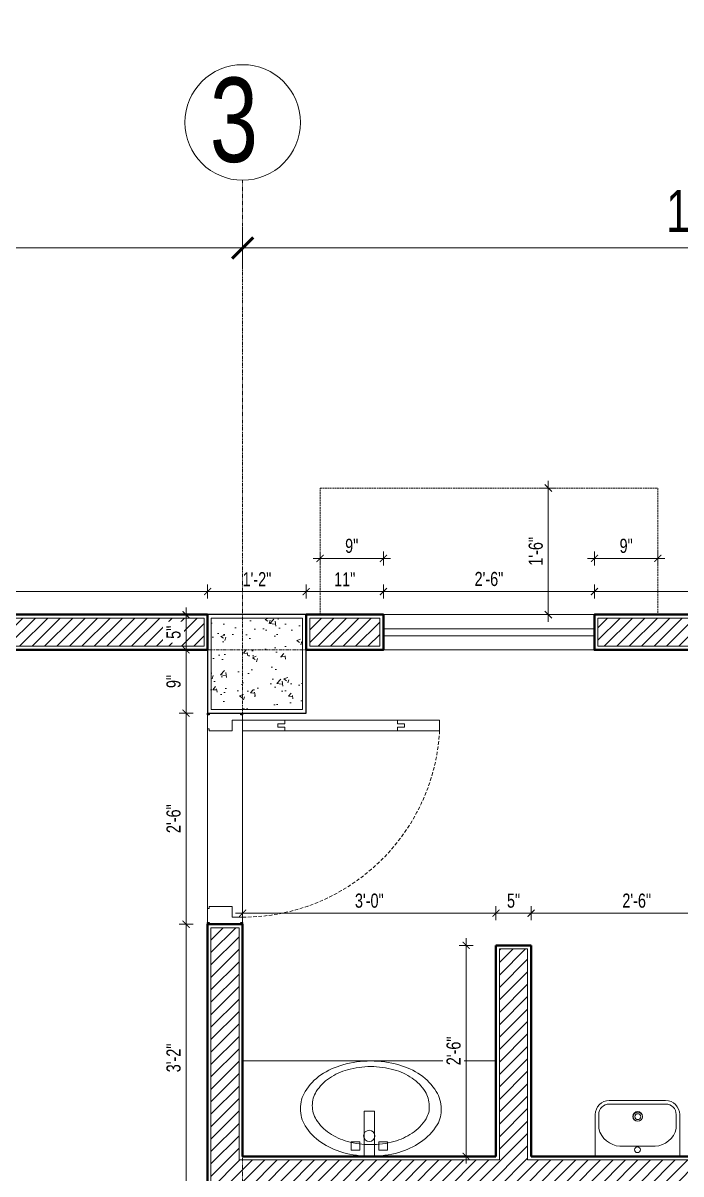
# Model space of a CAD drawing. Header units: inches. Extents: x 735 to 7643, y 526 to 1733.
# Drawn here: x 3343.3 to 3436.8, y 1347.6 to 1511.2 of the extents above; entities that cross this region are included whole.
import ezdxf

# ---------------------------------------------------------------- set-up
doc = ezdxf.new("R2010")
doc.units = ezdxf.units.IN
doc.header["$MEASUREMENT"] = 0
for name, pattern in [('DASH', [0.35, 0.25, -0.1]), ('DASHED', [0.75, 0.5, -0.25]), ('PHANTOMX2', [5, 2.5, -0.5, 0.5, -0.5, 0.5, -0.5])]:
    doc.linetypes.add(name, pattern=pattern)
for name, color, linetype in [('COLLUM', 1, 'Continuous'), ('FREE-TEXT', 7, 'Continuous'), ('Plant Layout', 7, 'Continuous')]:
    doc.layers.add(name, color=color, linetype=linetype)
for name, color, linetype, lineweight in [('Dimension', 22, 'Continuous', 13), ('DOOR', 115, 'Continuous', 15), ('Glass', 5, 'Continuous', 9), ('grid', 9, 'Continuous', 13), ('Grid marker', 161, 'Continuous', 15), ('Grid Text', 5, 'Continuous', 15), ('HACTH', 8, 'Continuous', 9), ('I-WC----EXST', 7, 'Continuous', 15), ('I-WC----N', 7, 'Continuous', 15), ('Plaster Line', 5, 'Continuous', 15), ('Sunshed', 5, 'Continuous', 15), ('wall 05', 3, 'Continuous', 40), ('WINDOW', 140, 'Continuous', 9)]:
    doc.layers.add(name, color=color, linetype=linetype, lineweight=lineweight)
doc.styles.get("Standard").update_dxf_attribs({"font": 'isocp3.shx'})
doc.styles.add('Swiss721', font='swisscl.ttf')
doc.dimstyles.new('DIM08', dxfattribs={"dimtxt": 8, "dimasz": 4, "dimexe": 4, "dimexo": 0, "dimgap": 3, "dimtad": 1, "dimdec": 1, "dimzin": 3, "dimdsep": 46, "dimlunit": 4, "dimtxsty": 'Swiss721', "dimblk": 'ARCHTICK', "dimcen": 0, "dimdle": 4, "dimclrd": 256, "dimclre": 256, "dimclrt": 256, "dimadec": 0, "dimazin": 0, "dimtfac": 1, "dimtdec": 1, "dimtofl": 0, "dimtmove": 0, "dimatfit": 3, "dimldrblk": 'ARCHTICK', "dimfxl": 4, "dimfxlon": 1, "dimtfill": 1, "dimtolj": 1, "dimtzin": 0, "dimlwd": 9, "dimlwe": 9, "dimarcsym": 0})
doc.dimstyles.get("Standard").update_dxf_attribs({"dimtxt": 2, "dimasz": 3, "dimexe": 2, "dimexo": 2, "dimgap": 1, "dimtad": 0, "dimtih": 1, "dimtoh": 1, "dimdec": 1, "dimzin": 0, "dimdsep": 46, "dimtxsty": 'Standard', "dimcen": 0, "dimclrd": 256, "dimclre": 256, "dimclrt": 256, "dimadec": 1, "dimazin": 0, "dimtfac": 1, "dimtdec": 1, "dimtofl": 0, "dimtmove": 0, "dimatfit": 3, "dimfxl": 1, "dimtolj": 1, "dimtzin": 0, "dimlwd": -1, "dimlwe": -1, "dimarcsym": 0})
pattern_1 = [(45, (-407583.7018, -240993.2976), (-0.8838834765, 0.8838834765), [])]

# ---------------------------------------------------------------- blocks, each defined once
blk = doc.blocks.new('_ArchTick')
at = {"color": 0, "linetype": 'ByBlock', "const_width": 0.15}
blk.add_lwpolyline([(-0.5, -0.5), (0.5, 0.5)], dxfattribs=at)
blk = doc.blocks.new('*D376')
at = {"layer": 'Defpoints', "color": 0, "transparency": 16777216}
for p in [(3369.51, 1430.36), (3282.48, 1427.08), (3369.51, 1427.08)]:
    blk.add_point(p, dxfattribs=at)
at = {"layer": 'Dimension', "lineweight": 9, "transparency": 16777216}
for p, q in [((3281.48, 1430.36), (3370.51, 1430.36)), ((3282.48, 1429.36), (3282.48, 1431.36)), ((3369.51, 1429.36), (3369.51, 1431.36))]:
    blk.add_line(p, q, dxfattribs=at)
at = {"layer": 'Dimension', "lineweight": 9, "transparency": 16777216, "rotation": 180}
blk.add_blockref('_ArchTick', (3282.48, 1430.36), dxfattribs=at)
at = {"layer": 'Dimension', "lineweight": 9, "transparency": 16777216}
blk.add_blockref('_ArchTick', (3369.51, 1430.36), dxfattribs=at)
at = {"layer": 'Dimension', "transparency": 16777216, "insert": (3325.99, 1432.14), "char_height": 2, "attachment_point": 5, "style": 'Swiss721', "bg_fill": 3, "box_fill_scale": 1.25, "bg_fill_color": 256, "bg_fill_true_color": 13158600, "bg_fill_transparency": 0}
blk.add_mtext('\\A1;7\'-3"', dxfattribs=at)
blk = doc.blocks.new('*D151')
at = {"layer": 'Defpoints', "color": 0, "transparency": 16777216}
for p in [(3383.51, 1430.36), (3369.51, 1427.08), (3383.51, 1427.08)]:
    blk.add_point(p, dxfattribs=at)
at = {"layer": 'Dimension', "lineweight": 9, "transparency": 16777216}
for p, q in [((3368.51, 1430.36), (3384.51, 1430.36)), ((3369.51, 1429.36), (3369.51, 1431.36)), ((3383.51, 1429.36), (3383.51, 1431.36))]:
    blk.add_line(p, q, dxfattribs=at)
at = {"layer": 'Dimension', "lineweight": 9, "transparency": 16777216, "rotation": 180}
blk.add_blockref('_ArchTick', (3369.51, 1430.36), dxfattribs=at)
at = {"layer": 'Dimension', "lineweight": 9, "transparency": 16777216}
blk.add_blockref('_ArchTick', (3383.51, 1430.36), dxfattribs=at)
at = {"layer": 'Dimension', "transparency": 16777216, "insert": (3376.51, 1432.12), "char_height": 2, "attachment_point": 5, "style": 'Swiss721', "bg_fill": 3, "box_fill_scale": 1.25, "bg_fill_color": 256, "bg_fill_true_color": 13158600, "bg_fill_transparency": 0}
blk.add_mtext('\\A1;1\'-2"', dxfattribs=at)
blk = doc.blocks.new('*D169')
at = {"layer": 'Defpoints', "color": 0, "transparency": 16777216}
for p in [(3369.51, 1413.08), (3366.44, 1383.08), (3369.48, 1383.08)]:
    blk.add_point(p, dxfattribs=at)
at = {"layer": 'Dimension', "lineweight": 9, "transparency": 16777216}
for p, q in [((3366.44, 1414.08), (3366.44, 1382.08)), ((3367.44, 1413.08), (3365.44, 1413.08)), ((3367.44, 1383.08), (3365.44, 1383.08))]:
    blk.add_line(p, q, dxfattribs=at)
for p, rotation in [((3366.44, 1413.08), 90), ((3366.44, 1383.08), 270)]:
    blk.add_blockref('_ArchTick', p, dxfattribs=dict(at, rotation=rotation))
at = {"layer": 'Dimension', "transparency": 16777216, "insert": (3364.67, 1398.08), "char_height": 2, "attachment_point": 5, "rotation": 90, "style": 'Swiss721', "bg_fill": 3, "box_fill_scale": 1.25, "bg_fill_color": 256, "bg_fill_true_color": 13158600, "bg_fill_transparency": 0}
blk.add_mtext('\\A1;2\'-6"', dxfattribs=at)
blk = doc.blocks.new('HANDWASH-02-PLAN')
at = {"layer": 'I-WC----N', "color": 2}
for points in [[(5.1, 0, 0.068513), (104.4, 13.6, 0.080648), (181.8, 49.6, 0.107051), (241.7, 112.3, 0.160603), (255.1, 169.3, 0.138041), (237.9, 230.4, 0.107051), (181.8, 289.1, 0.080648), (104.4, 325, 0.068513), (5.1, 338.7, 0.068513), (-94.2, 325, 0.080648), (-171.6, 289.1, 0.107051), (-227.7, 230.4, 0.138041), (-244.8, 169.3, 0.138041), (-227.7, 108.3, 0.107051), (-171.6, 49.6, 0.080648), (-94.2, 13.6, 0.068513)], [(5.1, 41.5, 0.067522), (87.7, 52.7, 0.079863), (151.9, 82.1, 0.107115), (201.7, 133.5, 0.162551), (212.8, 180.1, 0.139778), (198.6, 229.9, 0.107115), (151.9, 278.1, 0.079863), (87.7, 307.5, 0.067522), (5.1, 318.7, 0.067522), (-77.5, 307.5, 0.079863), (-141.7, 278.1, 0.107115), (-188.3, 229.9, 0.139778), (-202.5, 180.1, 0.139778), (-188.3, 130.3, 0.107115), (-141.7, 82.1, 0.079863), (-77.5, 52.7, 0.067522)]]:
    blk.add_lwpolyline(points, format="xyb", close=True, dxfattribs=at)
blk.add_circle((0, 72.3), 20, dxfattribs=at)
blk = doc.blocks.new('A$C01EB0BB3')
at = {"layer": 'I-WC----N', "color": 250, "ltscale": 0.5}
for points in [[(9.08, 6.42), (9.08, 0), (10.51, 0), (10.51, 6.42)], [(8.43, 2.06), (8.43, 0.85), (7.23, 0.85), (7.23, 2.06)], [(11.15, 2.06), (11.15, 0.85), (12.36, 0.85), (12.36, 2.06)]]:
    blk.add_lwpolyline(points, close=True, dxfattribs=at)
at = {"layer": 'I-WC----N', "color": 2, "xscale": 0.03999999999359716, "yscale": 0.03999999999359716, "zscale": 0.03999999999359716}
blk.add_blockref('HANDWASH-02-PLAN', (9.79, 0), dxfattribs=at)
blk = doc.blocks.new('A$C4F64215B')
at = {"layer": 'Defpoints'}
for points in [[(0, 5), (0.25, 5), (0.25, 4.75), (0, 4.75)], [(29.75, 5), (30, 5), (30, 4.75), (29.75, 4.75)], [(0, 0.25), (0.25, 0.25), (0.25, 0), (0, 0)], [(29.75, 0.25), (30, 0.25), (30, 0), (29.75, 0)]]:
    blk.add_lwpolyline(points, close=True, dxfattribs=at)
at = {"layer": 'DOOR'}
for points in [[(1.75, 10), (2, 10), (2, 11), (2.5, 11), (2.5, 5), (1, 5), (1, 11), (1.5, 11), (1.5, 10), (1.75, 10), (1.5, 10), (1.5, 11), (1, 11), (1, 27), (1.5, 27), (1.5, 28), (2, 28), (2, 27), (2.5, 27), (2.5, 11), (2.5, 33), (1, 33), (1, 27)], [(1, 5), (1, 3.5), (2.5, 3.5), (2.5, 0.25), (2.25, 0.25), (2.25, 0), (0.25, 0), (0.25, 0.25), (0, 0.25), (0, 4.75), (0.25, 4.75), (0.25, 5), (1, 5)], [(29, 5), (29, 3.5), (27.5, 3.5), (27.5, 0.25), (27.75, 0.25), (27.75, 0), (29.75, 0), (29.75, 0.25), (30, 0.25), (30, 4.75), (29.75, 4.75), (29.75, 5), (29, 5)]]:
    blk.add_lwpolyline(points, dxfattribs=at)
at = {"layer": 'DOOR', "linetype": 'DASHED', "lineweight": 0}
blk.add_arc((0.93, 4.97), 28.07, 0.0597, 86.7872, dxfattribs=at)
at = {"layer": 'HACTH', "lineweight": 0, "ltscale": 10}
for p, q in [((1.5, 5), (29, 5)), ((2.25, 0), (27.75, 0))]:
    blk.add_line(p, q, dxfattribs=at)
blk = doc.blocks.new('*D181')
at = {"layer": 'Defpoints', "color": 0, "transparency": 16777216}
for p in [(3374.48, 1479.2), (3064.48, 1469.46), (3374.48, 1468.64)]:
    blk.add_point(p, dxfattribs=at)
at = {"layer": 'Dimension', "lineweight": 9, "transparency": 16777216}
for p, q in [((3064.48, 1476.2), (3064.48, 1482.2)), ((3374.48, 1476.2), (3374.48, 1482.2)), ((3061.48, 1479.2), (3377.48, 1479.2))]:
    blk.add_line(p, q, dxfattribs=at)
at = {"layer": 'Dimension', "lineweight": 9, "transparency": 16777216, "xscale": 3, "yscale": 3, "zscale": 3, "rotation": 180}
blk.add_blockref('_ArchTick', (3064.48, 1479.2), dxfattribs=at)
at = {"layer": 'Dimension', "lineweight": 9, "transparency": 16777216, "xscale": 3, "yscale": 3, "zscale": 3}
blk.add_blockref('_ArchTick', (3374.48, 1479.2), dxfattribs=at)
at = {"layer": 'Dimension', "transparency": 16777216, "insert": (3219.48, 1484.53), "char_height": 6, "attachment_point": 5, "style": 'Swiss721', "bg_fill": 3, "box_fill_scale": 1.25, "bg_fill_color": 256, "bg_fill_true_color": 13158600, "bg_fill_transparency": 0}
blk.add_mtext('\\A1;25\'-10"', dxfattribs=at)
blk = doc.blocks.new('*D182')
at = {"layer": 'Defpoints', "color": 0, "transparency": 16777216}
for p in [(3374.48, 1479.2), (3510.48, 1469), (3374.48, 1468.64)]:
    blk.add_point(p, dxfattribs=at)
at = {"layer": 'Dimension', "lineweight": 9, "transparency": 16777216}
for p, q in [((3374.48, 1476.2), (3374.48, 1482.2)), ((3510.48, 1476.2), (3510.48, 1482.2)), ((3513.48, 1479.2), (3371.48, 1479.2))]:
    blk.add_line(p, q, dxfattribs=at)
at = {"layer": 'Dimension', "lineweight": 9, "transparency": 16777216, "xscale": 3, "yscale": 3, "zscale": 3, "rotation": 180}
blk.add_blockref('_ArchTick', (3374.48, 1479.2), dxfattribs=at)
at = {"layer": 'Dimension', "lineweight": 9, "transparency": 16777216, "xscale": 3, "yscale": 3, "zscale": 3}
blk.add_blockref('_ArchTick', (3510.48, 1479.2), dxfattribs=at)
at = {"layer": 'Dimension', "transparency": 16777216, "insert": (3442.48, 1484.45), "char_height": 6, "attachment_point": 5, "style": 'Swiss721', "bg_fill": 3, "box_fill_scale": 1.25, "bg_fill_color": 256, "bg_fill_true_color": 13158600, "bg_fill_transparency": 0}
blk.add_mtext('\\A1;11\'-4"', dxfattribs=at)
blk = doc.blocks.new('*D202')
at = {"layer": 'Defpoints', "color": 0, "transparency": 16777216}
for p in [(3366.44, 1422.08), (3369.51, 1422.08), (3369.51, 1413.08)]:
    blk.add_point(p, dxfattribs=at)
at = {"layer": 'Dimension', "lineweight": 9, "transparency": 16777216}
for p, q in [((3367.44, 1422.08), (3365.44, 1422.08)), ((3366.44, 1412.08), (3366.44, 1423.08)), ((3367.44, 1413.08), (3365.44, 1413.08))]:
    blk.add_line(p, q, dxfattribs=at)
for p, rotation in [((3366.44, 1422.08), 90), ((3366.44, 1413.08), 270)]:
    blk.add_blockref('_ArchTick', p, dxfattribs=dict(at, rotation=rotation))
at = {"layer": 'Dimension', "transparency": 16777216, "insert": (3364.67, 1417.58), "char_height": 2, "attachment_point": 5, "rotation": 90, "style": 'Swiss721', "bg_fill": 3, "box_fill_scale": 1.25, "bg_fill_color": 256, "bg_fill_true_color": 13158600, "bg_fill_transparency": 0}
blk.add_mtext('\\A1;9"', dxfattribs=at)
blk = doc.blocks.new('*D203')
at = {"layer": 'Defpoints', "color": 0, "transparency": 16777216}
for p in [(3369.51, 1427.08), (3366.44, 1422.08), (3369.51, 1422.08)]:
    blk.add_point(p, dxfattribs=at)
at = {"layer": 'Dimension', "lineweight": 9, "transparency": 16777216}
for p, q in [((3367.44, 1427.08), (3365.44, 1427.08)), ((3366.44, 1428.08), (3366.44, 1421.08)), ((3367.44, 1422.08), (3365.44, 1422.08))]:
    blk.add_line(p, q, dxfattribs=at)
for p, rotation in [((3366.44, 1427.08), 90), ((3366.44, 1422.08), 270)]:
    blk.add_blockref('_ArchTick', p, dxfattribs=dict(at, rotation=rotation))
at = {"layer": 'Dimension', "transparency": 16777216, "insert": (3364.67, 1424.58), "char_height": 2, "attachment_point": 5, "rotation": 90, "style": 'Swiss721', "bg_fill": 3, "box_fill_scale": 1.25, "bg_fill_color": 256, "bg_fill_true_color": 13158600, "bg_fill_transparency": 0}
blk.add_mtext('\\A1;5"', dxfattribs=at)
blk = doc.blocks.new('*D204')
at = {"layer": 'Defpoints', "color": 0, "transparency": 16777216}
for p in [(3366.44, 1383.08), (3369.48, 1383.08), (3369.48, 1345.08)]:
    blk.add_point(p, dxfattribs=at)
at = {"layer": 'Dimension', "lineweight": 9, "transparency": 16777216}
for p, q in [((3366.44, 1344.08), (3366.44, 1384.08)), ((3367.44, 1383.08), (3365.44, 1383.08)), ((3367.44, 1345.08), (3365.44, 1345.08))]:
    blk.add_line(p, q, dxfattribs=at)
for p, rotation in [((3366.44, 1383.08), 90), ((3366.44, 1345.08), 270)]:
    blk.add_blockref('_ArchTick', p, dxfattribs=dict(at, rotation=rotation))
at = {"layer": 'Dimension', "transparency": 16777216, "insert": (3364.67, 1364.08), "char_height": 2, "attachment_point": 5, "rotation": 90, "style": 'Swiss721', "bg_fill": 3, "box_fill_scale": 1.25, "bg_fill_color": 256, "bg_fill_true_color": 13158600, "bg_fill_transparency": 0}
blk.add_mtext('\\A1;3\'-2"', dxfattribs=at)
blk = doc.blocks.new('*D217')
at = {"layer": 'Defpoints', "color": 0, "transparency": 16777216}
for p in [(3410.48, 1384.65), (3374.48, 1377.2), (3410.48, 1377.2)]:
    blk.add_point(p, dxfattribs=at)
at = {"layer": 'Dimension', "lineweight": 9, "transparency": 16777216}
for p, q in [((3374.48, 1383.65), (3374.48, 1385.65)), ((3410.48, 1383.65), (3410.48, 1385.65)), ((3373.48, 1384.65), (3411.48, 1384.65))]:
    blk.add_line(p, q, dxfattribs=at)
at = {"layer": 'Dimension', "lineweight": 9, "transparency": 16777216, "rotation": 180}
blk.add_blockref('_ArchTick', (3374.48, 1384.65), dxfattribs=at)
at = {"layer": 'Dimension', "lineweight": 9, "transparency": 16777216}
blk.add_blockref('_ArchTick', (3410.48, 1384.65), dxfattribs=at)
at = {"layer": 'Dimension', "transparency": 16777216, "insert": (3392.48, 1386.42), "char_height": 2, "attachment_point": 5, "style": 'Swiss721', "bg_fill": 3, "box_fill_scale": 1.25, "bg_fill_color": 256, "bg_fill_true_color": 13158600, "bg_fill_transparency": 0}
blk.add_mtext('\\A1;3\'-0"', dxfattribs=at)
blk = doc.blocks.new('*D218')
at = {"layer": 'Defpoints', "color": 0, "transparency": 16777216}
for p in [(3415.48, 1384.65), (3415.48, 1380.08), (3410.48, 1377.2)]:
    blk.add_point(p, dxfattribs=at)
at = {"layer": 'Dimension', "lineweight": 9, "transparency": 16777216}
for p, q in [((3410.48, 1383.65), (3410.48, 1385.65)), ((3415.48, 1383.65), (3415.48, 1385.65)), ((3409.48, 1384.65), (3416.48, 1384.65))]:
    blk.add_line(p, q, dxfattribs=at)
at = {"layer": 'Dimension', "lineweight": 9, "transparency": 16777216, "rotation": 180}
blk.add_blockref('_ArchTick', (3410.48, 1384.65), dxfattribs=at)
at = {"layer": 'Dimension', "lineweight": 9, "transparency": 16777216}
blk.add_blockref('_ArchTick', (3415.48, 1384.65), dxfattribs=at)
at = {"layer": 'Dimension', "transparency": 16777216, "insert": (3412.98, 1386.42), "char_height": 2, "attachment_point": 5, "style": 'Swiss721', "bg_fill": 3, "box_fill_scale": 1.25, "bg_fill_color": 256, "bg_fill_true_color": 13158600, "bg_fill_transparency": 0}
blk.add_mtext('\\A1;5"', dxfattribs=at)
blk = doc.blocks.new('*D219')
at = {"layer": 'Defpoints', "color": 0, "transparency": 16777216}
for p in [(3445.48, 1384.65), (3415.48, 1380.08), (3445.48, 1380.62)]:
    blk.add_point(p, dxfattribs=at)
at = {"layer": 'Dimension', "lineweight": 9, "transparency": 16777216}
for p, q in [((3415.48, 1383.65), (3415.48, 1385.65)), ((3445.48, 1383.65), (3445.48, 1385.65)), ((3414.48, 1384.65), (3446.48, 1384.65))]:
    blk.add_line(p, q, dxfattribs=at)
at = {"layer": 'Dimension', "lineweight": 9, "transparency": 16777216, "rotation": 180}
blk.add_blockref('_ArchTick', (3415.48, 1384.65), dxfattribs=at)
at = {"layer": 'Dimension', "lineweight": 9, "transparency": 16777216}
blk.add_blockref('_ArchTick', (3445.48, 1384.65), dxfattribs=at)
at = {"layer": 'Dimension', "transparency": 16777216, "insert": (3430.48, 1386.42), "char_height": 2, "attachment_point": 5, "style": 'Swiss721', "bg_fill": 3, "box_fill_scale": 1.25, "bg_fill_color": 256, "bg_fill_true_color": 13158600, "bg_fill_transparency": 0}
blk.add_mtext('\\A1;2\'-6"', dxfattribs=at)
blk = doc.blocks.new('*D223')
at = {"layer": 'Defpoints', "color": 0, "transparency": 16777216}
for p in [(3410.48, 1380.08), (3406.25, 1350.08), (3410.48, 1350.08)]:
    blk.add_point(p, dxfattribs=at)
at = {"layer": 'Dimension', "lineweight": 9, "transparency": 16777216}
for p, q in [((3406.25, 1381.08), (3406.25, 1349.08)), ((3407.25, 1380.08), (3405.25, 1380.08)), ((3407.25, 1350.08), (3405.25, 1350.08))]:
    blk.add_line(p, q, dxfattribs=at)
for p, rotation in [((3406.25, 1380.08), 90), ((3406.25, 1350.08), 270)]:
    blk.add_blockref('_ArchTick', p, dxfattribs=dict(at, rotation=rotation))
at = {"layer": 'Dimension', "transparency": 16777216, "insert": (3404.47, 1365.08), "char_height": 2, "attachment_point": 5, "rotation": 90, "style": 'Swiss721', "bg_fill": 3, "box_fill_scale": 1.25, "bg_fill_color": 256, "bg_fill_true_color": 13158600, "bg_fill_transparency": 0}
blk.add_mtext('\\A1;2\'-6"', dxfattribs=at)
blk = doc.blocks.new('*D228')
at = {"layer": 'Defpoints', "color": 0, "transparency": 16777216}
for p in [(3424.48, 1430.36), (3394.48, 1427.08), (3424.48, 1427.08)]:
    blk.add_point(p, dxfattribs=at)
at = {"layer": 'Dimension', "lineweight": 9, "transparency": 16777216}
for p, q in [((3393.48, 1430.36), (3425.48, 1430.36)), ((3394.48, 1429.36), (3394.48, 1431.36)), ((3424.48, 1429.36), (3424.48, 1431.36))]:
    blk.add_line(p, q, dxfattribs=at)
at = {"layer": 'Dimension', "lineweight": 9, "transparency": 16777216, "rotation": 180}
blk.add_blockref('_ArchTick', (3394.48, 1430.36), dxfattribs=at)
at = {"layer": 'Dimension', "lineweight": 9, "transparency": 16777216}
blk.add_blockref('_ArchTick', (3424.48, 1430.36), dxfattribs=at)
at = {"layer": 'Dimension', "transparency": 16777216, "insert": (3409.48, 1432.14), "char_height": 2, "attachment_point": 5, "style": 'Swiss721', "bg_fill": 3, "box_fill_scale": 1.25, "bg_fill_color": 256, "bg_fill_true_color": 13158600, "bg_fill_transparency": 0}
blk.add_mtext('\\A1;2\'-6"', dxfattribs=at)
blk = doc.blocks.new('*D229')
at = {"layer": 'Defpoints', "color": 0, "transparency": 16777216}
for p in [(3503.48, 1430.36), (3424.48, 1427.08), (3503.48, 1427.08)]:
    blk.add_point(p, dxfattribs=at)
at = {"layer": 'Dimension', "lineweight": 9, "transparency": 16777216}
for p, q in [((3423.48, 1430.36), (3504.48, 1430.36)), ((3424.48, 1429.36), (3424.48, 1431.36)), ((3503.48, 1429.36), (3503.48, 1431.36))]:
    blk.add_line(p, q, dxfattribs=at)
at = {"layer": 'Dimension', "lineweight": 9, "transparency": 16777216, "rotation": 180}
blk.add_blockref('_ArchTick', (3424.48, 1430.36), dxfattribs=at)
at = {"layer": 'Dimension', "lineweight": 9, "transparency": 16777216}
blk.add_blockref('_ArchTick', (3503.48, 1430.36), dxfattribs=at)
at = {"layer": 'Dimension', "transparency": 16777216, "insert": (3463.98, 1432.14), "char_height": 2, "attachment_point": 5, "style": 'Swiss721', "bg_fill": 3, "box_fill_scale": 1.25, "bg_fill_color": 256, "bg_fill_true_color": 13158600, "bg_fill_transparency": 0}
blk.add_mtext('\\A1;6\'-7"', dxfattribs=at)
blk = doc.blocks.new('*D230')
at = {"layer": 'Defpoints', "color": 0, "transparency": 16777216}
for p in [(3383.51, 1430.36), (3383.51, 1427.08), (3394.48, 1427.08)]:
    blk.add_point(p, dxfattribs=at)
at = {"layer": 'Dimension', "lineweight": 9, "transparency": 16777216}
for p, q in [((3395.48, 1430.36), (3382.51, 1430.36)), ((3383.51, 1429.36), (3383.51, 1431.36)), ((3394.48, 1429.36), (3394.48, 1431.36))]:
    blk.add_line(p, q, dxfattribs=at)
at = {"layer": 'Dimension', "lineweight": 9, "transparency": 16777216, "rotation": 180}
blk.add_blockref('_ArchTick', (3383.51, 1430.36), dxfattribs=at)
at = {"layer": 'Dimension', "lineweight": 9, "transparency": 16777216}
blk.add_blockref('_ArchTick', (3394.48, 1430.36), dxfattribs=at)
at = {"layer": 'Dimension', "transparency": 16777216, "insert": (3388.99, 1432.11), "char_height": 2, "attachment_point": 5, "style": 'Swiss721', "bg_fill": 3, "box_fill_scale": 1.25, "bg_fill_color": 256, "bg_fill_true_color": 13158600, "bg_fill_transparency": 0}
blk.add_mtext('\\A1;11"', dxfattribs=at)
blk = doc.blocks.new('*D242')
at = {"layer": 'Defpoints', "color": 0, "transparency": 16777216}
for p in [(3385.48, 1435.08), (3385.48, 1431.76), (3394.48, 1431.36)]:
    blk.add_point(p, dxfattribs=at)
at = {"layer": 'Dimension', "lineweight": 9, "transparency": 16777216}
for p, q in [((3395.48, 1435.08), (3384.48, 1435.08)), ((3385.48, 1434.08), (3385.48, 1436.08)), ((3394.48, 1434.08), (3394.48, 1436.08))]:
    blk.add_line(p, q, dxfattribs=at)
at = {"layer": 'Dimension', "lineweight": 9, "transparency": 16777216, "rotation": 180}
blk.add_blockref('_ArchTick', (3385.48, 1435.08), dxfattribs=at)
at = {"layer": 'Dimension', "lineweight": 9, "transparency": 16777216}
blk.add_blockref('_ArchTick', (3394.48, 1435.08), dxfattribs=at)
at = {"layer": 'Dimension', "transparency": 16777216, "insert": (3389.98, 1436.85), "char_height": 2, "attachment_point": 5, "style": 'Swiss721', "bg_fill": 3, "box_fill_scale": 1.25, "bg_fill_color": 256, "bg_fill_true_color": 13158600, "bg_fill_transparency": 0}
blk.add_mtext('\\A1;9"', dxfattribs=at)
blk = doc.blocks.new('*D243')
at = {"layer": 'Defpoints', "color": 0, "transparency": 16777216}
for p in [(3433.48, 1435.08), (3433.48, 1431.76), (3424.48, 1431.36)]:
    blk.add_point(p, dxfattribs=at)
at = {"layer": 'Dimension', "lineweight": 9, "transparency": 16777216}
for p, q in [((3423.48, 1435.08), (3434.48, 1435.08)), ((3424.48, 1434.08), (3424.48, 1436.08)), ((3433.48, 1434.08), (3433.48, 1436.08))]:
    blk.add_line(p, q, dxfattribs=at)
at = {"layer": 'Dimension', "lineweight": 9, "transparency": 16777216, "rotation": 180}
blk.add_blockref('_ArchTick', (3424.48, 1435.08), dxfattribs=at)
at = {"layer": 'Dimension', "lineweight": 9, "transparency": 16777216}
blk.add_blockref('_ArchTick', (3433.48, 1435.08), dxfattribs=at)
at = {"layer": 'Dimension', "transparency": 16777216, "insert": (3428.98, 1436.85), "char_height": 2, "attachment_point": 5, "style": 'Swiss721', "bg_fill": 3, "box_fill_scale": 1.25, "bg_fill_color": 256, "bg_fill_true_color": 13158600, "bg_fill_transparency": 0}
blk.add_mtext('\\A1;9"', dxfattribs=at)
blk = doc.blocks.new('*D244')
at = {"layer": 'Defpoints', "color": 0, "transparency": 16777216}
for p in [(3417.92, 1445.08), (3419.47, 1445.08), (3419.47, 1427.08)]:
    blk.add_point(p, dxfattribs=at)
at = {"layer": 'Dimension', "lineweight": 9, "transparency": 16777216}
for p, q in [((3418.92, 1445.08), (3416.92, 1445.08)), ((3417.92, 1426.08), (3417.92, 1446.08)), ((3418.92, 1427.08), (3416.92, 1427.08))]:
    blk.add_line(p, q, dxfattribs=at)
for p, rotation in [((3417.92, 1445.08), 90), ((3417.92, 1427.08), 270)]:
    blk.add_blockref('_ArchTick', p, dxfattribs=dict(at, rotation=rotation))
at = {"layer": 'Dimension', "transparency": 16777216, "insert": (3416.14, 1436.08), "char_height": 2, "attachment_point": 5, "rotation": 90, "style": 'Swiss721', "bg_fill": 3, "box_fill_scale": 1.25, "bg_fill_color": 256, "bg_fill_true_color": 13158600, "bg_fill_transparency": 0}
blk.add_mtext('\\A1;1\'-6"', dxfattribs=at)
blk = doc.blocks.new('*D507')
at = {"layer": 'Defpoints', "color": 0, "transparency": 16777216}
for p in [(3560.58, 1531.96), (2979.23, 1335.9), (3560.58, 1335.9)]:
    blk.add_point(p, dxfattribs=at)
at = {"layer": 'FREE-TEXT', "transparency": 16777216}
for p, q in [((2979.23, 1337.9), (2979.23, 1533.96)), ((3560.58, 1337.9), (3560.58, 1533.96)), ((2982.23, 1531.96), (3246.15, 1531.96)), ((3557.58, 1531.96), (3293.65, 1531.96))]:
    blk.add_line(p, q, dxfattribs=at)
for points in [[(2982.23, 1532.46), (2982.23, 1531.46), (2979.23, 1531.96)], [(3557.58, 1532.46), (3557.58, 1531.46), (3560.58, 1531.96)]]:
    blk.add_solid(points, dxfattribs=at)
at = {"layer": 'FREE-TEXT', "transparency": 16777216, "insert": (3269.9, 1531.96), "char_height": 10, "attachment_point": 5}
blk.add_mtext('\\A1;48\'-5.3"', dxfattribs=at)

msp = doc.modelspace()

# ---------------------------------------------------------------- hatches: boundary and pattern name
at = {"layer": 'HACTH'}
h = msp.add_hatch(dxfattribs=at)
h.set_pattern_fill('ANSI31', color=256, scale=10, style=0)
h.set_pattern_definition(pattern_1)
h.paths.add_polyline_path([(3510.98, 1401.58), (3514.98, 1401.58), (3514.98, 1414.58), (3510.98, 1414.58)])
h.paths.add_polyline_path([(3424.98, 1426.58), (3424.98, 1422.58), (3502.98, 1422.58), (3502.98, 1426.58)])

# ---------------------------------------------------------------- linework, layer by layer
at = {"layer": 'Glass', "ltscale": 10}
for points in [[(3424.48, 1425.08), (3394.48, 1425.08)], [(3424.48, 1424.08), (3394.48, 1424.08)]]:
    msp.add_lwpolyline(points, dxfattribs=at)
at = {"layer": 'grid', "linetype": 'PHANTOMX2', "ltscale": 0.2}
msp.add_line((3562.15, 1422.08), (2835.36, 1422.08), dxfattribs=at)
at = {"layer": 'Grid marker'}
msp.add_circle((3374.48, 1497.04), 8.21, dxfattribs=at)
at = {"layer": 'I-WC----EXST'}
for p, q in [((3434.59, 1358.03), (3426.59, 1358.03)), ((3434.59, 1357.53), (3426.59, 1357.53)), ((3424.59, 1356.03), (3424.59, 1350.03)), ((3425.09, 1356.03), (3425.09, 1354.03)), ((3436.09, 1354.03), (3436.09, 1356.03)), ((3436.59, 1350.03), (3436.59, 1356.03)), ((3428.09, 1351.53), (3433.09, 1351.53)), ((3424.59, 1350.03), (3436.59, 1350.03))]:
    msp.add_line(p, q, dxfattribs=at)
msp.add_lwpolyline([(3374.48, 1363.65), (3410.48, 1363.65), (3410.48, 1350.11), (3374.48, 1350.11)], close=True, dxfattribs=at)
for centre, radius in [((3430.62, 1355.76), 0.691), ((3430.64, 1355.73), 0.657), ((3430.64, 1355.73), 0.414), ((3430.59, 1351.03), 0.414)]:
    msp.add_circle(centre, radius, dxfattribs=at)
for centre, radius, start, end in [((3426.59, 1356.03), 2, 90, 180), ((3434.59, 1356.03), 2, 0, 90), ((3426.59, 1356.03), 1.5, 90, 180), ((3434.59, 1356.03), 1.5, 0, 90), ((3428.31, 1354.84), 3.32, 194.128, 266.2608), ((3432.94, 1354.77), 3.24, 272.7134, 346.8978)]:
    msp.add_arc(centre, radius, start, end, dxfattribs=at)
at = {"layer": 'Plant Layout', "lineweight": 13}
msp.add_line((3374.48, 1412.08), (3374.48, 1384.08), dxfattribs=at)
at = {"layer": 'Plaster Line'}
for p, q in [((3373.98, 1349.58), (3373.98, 1382.58)), ((3414.98, 1379.58), (3410.98, 1379.58)), ((3410.98, 1379.58), (3410.98, 1349.58)), ((3414.98, 1349.58), (3414.98, 1379.58)), ((3410.98, 1349.58), (3373.98, 1349.58)), ((3445.98, 1349.58), (3414.98, 1349.58))]:
    msp.add_line(p, q, dxfattribs=at)
msp.add_lwpolyline([(3502.98, 1426.58), (3424.98, 1426.58), (3424.98, 1422.58), (3502.98, 1422.58)], close=True, dxfattribs=at)
at = {"layer": 'wall 05'}
for p, q in [((3374.48, 1350.08), (3374.48, 1383.08)), ((3415.48, 1380.08), (3410.48, 1380.08)), ((3410.48, 1380.08), (3410.48, 1350.08)), ((3415.48, 1350.08), (3415.48, 1380.08)), ((3410.48, 1350.08), (3374.48, 1350.08)), ((3445.48, 1350.08), (3415.48, 1350.08))]:
    msp.add_line(p, q, dxfattribs=at)
msp.add_lwpolyline([(3503.48, 1427.08), (3424.48, 1427.08), (3424.48, 1422.08), (3503.48, 1422.08)], close=True, dxfattribs=at)
at = {"layer": 'WINDOW', "linetype": 'Continuous', "ltscale": 10}
for points in [[(3424.48, 1427.08), (3394.48, 1427.08)], [(3424.48, 1422.08), (3394.48, 1422.08)]]:
    msp.add_lwpolyline(points, dxfattribs=at)

# ---------------------------------------------------------------- block references
at = {"layer": 'I-WC----EXST'}
msp.add_blockref('A$C01EB0BB3', (3382.69, 1350.1), dxfattribs=at)

# ---------------------------------------------------------------- texts
at = {"layer": 'Grid Text', "insert": (3373.24, 1503.42), "char_height": 12, "attachment_point": 2, "style": 'Swiss721'}
msp.add_mtext('3', dxfattribs=at)

# ---------------------------------------------------------------- dimensions: what is measured, and where the dimension line sits
at = {"layer": 'Dimension'}
dim = msp.add_linear_dim(base=(3369.51, 1430.36), p1=(3282.48, 1427.08), p2=(3369.51, 1427.08), dimstyle='DIM08', override={"dimscale": 0.25, "dimarcsym": 2}, dxfattribs=at)
dim.commit()
dim.dimension.update_dxf_attribs({"geometry": '*D376', "text_midpoint": (3325.99, 1432.14)})
dim = msp.add_linear_dim(base=(3366.44, 1383.08), p1=(3369.51, 1413.08), p2=(3369.48, 1383.08), angle=90, dimstyle='DIM08', override={"dimscale": 0.25, "dimarcsym": 2}, dxfattribs=at)
dim.commit()
dim.dimension.update_dxf_attribs({"geometry": '*D169', "text_midpoint": (3364.67, 1398.08)})

# ---------------------------------------------------------------- next in the draw order: hatches: boundary and pattern name
at = {"layer": 'HACTH'}
h = msp.add_hatch(dxfattribs=at)
h.set_pattern_fill('ANSI31', color=256, scale=10, style=0)
h.set_pattern_definition(pattern_1)
h.paths.add_polyline_path([(3379.98, 1228.58), (3379.98, 1224.58), (3504.98, 1224.58), (3504.98, 1228.58)])
h.paths.add_polyline_path([(3369.98, 1234.58), (3373.98, 1234.58), (3373.98, 1304.62), (3369.98, 1304.62)])
h.paths.add_polyline_path([(3510.98, 1306.58), (3514.98, 1306.58), (3514.98, 1370.58), (3510.98, 1370.58), (3510.98, 1349.58), (3449.98, 1349.58), (3449.98, 1391.58), (3445.98, 1391.58), (3445.98, 1349.58), (3414.98, 1349.58), (3414.98, 1379.58), (3410.98, 1379.58), (3410.98, 1349.58), (3373.98, 1349.58), (3373.98, 1382.58), (3369.98, 1382.58), (3369.98, 1345.58), (3510.98, 1345.58)])

# ---------------------------------------------------------------- next in the draw order: linework, layer by layer
at = {"layer": 'Plant Layout', "lineweight": 13}
msp.add_line((3369.48, 1411.33), (3369.48, 1384.83), dxfattribs=at)
at = {"layer": 'Plaster Line'}
for p, q in [((3373.98, 1382.58), (3369.98, 1382.58)), ((3369.98, 1382.58), (3369.98, 1345.58))]:
    msp.add_line(p, q, dxfattribs=at)
at = {"layer": 'wall 05'}
for p, q in [((3374.48, 1383.08), (3369.48, 1383.08)), ((3369.48, 1383.08), (3369.48, 1345.08))]:
    msp.add_line(p, q, dxfattribs=at)

# ---------------------------------------------------------------- next in the draw order: block references
at = {"layer": 'DOOR', "lineweight": 0, "rotation": 270}
msp.add_blockref('A$C4F64215B', (3369.48, 1413.08), dxfattribs=at)

# ---------------------------------------------------------------- next in the draw order: dimensions: what is measured, and where the dimension line sits
at = {"layer": 'Dimension'}
dim = msp.add_linear_dim(base=(3383.51, 1430.36), p1=(3369.51, 1427.08), p2=(3383.51, 1427.08), text='1\'-2"', dimstyle='DIM08', override={"dimscale": 0.25, "dimarcsym": 2}, dxfattribs=at)
dim.commit()
dim.dimension.update_dxf_attribs({"geometry": '*D151', "text_midpoint": (3376.51, 1430.36), "dimtype": 160})

# ---------------------------------------------------------------- next in the draw order: hatches: boundary and pattern name
at = {"layer": 'HACTH'}
h = msp.add_hatch(dxfattribs=at)
h.set_pattern_fill('ANSI31', color=256, scale=10, style=0)
h.set_pattern_definition(pattern_1)
h.paths.add_polyline_path([(3393.98, 1422.58), (3393.98, 1426.58), (3384.01, 1426.58), (3384.01, 1422.58)])
h.paths.add_polyline_path([(3255.98, 1426.58), (3255.98, 1422.58), (3369.01, 1422.58), (3369.01, 1426.58)])
h = msp.add_hatch(dxfattribs=at)
h.set_pattern_fill('AR-CONC', color=256, scale=0.75, style=0)
h.set_pattern_definition([(50, (-407583.7018, -240993.2976), (5.37945137, -0.470641012), [0.5625, -6.1875]), (355, (-407583.702, -240993.2976), (-1.040635, 5.641441), [0.45, -4.95]), (100.4514, (-407583.2535, -240993.337), (4.338820363, 5.170796565), [0.478051425, -5.25856584]), (46.1842, (-407583.702, -240991.7976), (8.004307865, -1.24139261), [0.84375, -9.28125]), (96.6356, (-407583.035, -240991.901), (7.00997029, 7.30588403), [0.71707716, -7.8878475]), (351.1842, (-407583.702, -240991.798), (7.00996459, 7.3058895), [0.675, -7.425]), (21, (-407582.9518, -240992.1726), (4.47680289, -3.01964168), [0.5625, -6.1875]), (326, (-407582.952, -240992.1726), (1.82486499, 5.43862534), [0.45, -4.95]), (71.4514, (-407582.5787, -240992.424), (6.301669714, 2.418978725), [0.478051425, -5.25856584]), (37.5, (-407583.7018, -240993.2976), (0.091198915, 2.496703904), [0, -4.89, 0, -5.025, 0, -4.96875]), (7.5, (-407583.7018, -240993.2976), (1.973021531, 2.958087839), [0, -2.865, 0, -4.7775, 0, -1.89375]), (327.5, (-407585.3743, -240993.2976), (4.003668271, -0.169161538), [0, -1.875, 0, -5.85, 0, -7.7625]), (317.5, (-407586.1243, -240993.2976), (4.37389627, 0.750787367), [0, -2.4375, 0, -3.885, 0, -5.5125])])
h.paths.add_polyline_path([(3383.01, 1413.58), (3383.01, 1426.58), (3370.01, 1426.58), (3370.01, 1413.58)])

# ---------------------------------------------------------------- next in the draw order: linework, layer by layer
at = {"layer": 'COLLUM'}
msp.add_lwpolyline([(3369.51, 1413.08), (3383.51, 1413.08), (3383.51, 1427.08), (3369.51, 1427.08)], close=True, dxfattribs=at)
at = {"layer": 'grid', "linetype": 'PHANTOMX2', "ltscale": 0.2}
msp.add_line((3374.48, 1488.84), (3374.48, 957.61), dxfattribs=at)
at = {"layer": 'Plaster Line'}
for points in [[(3369.01, 1426.58), (3255.98, 1426.58), (3255.98, 1422.58), (3369.01, 1422.58)], [(3370.01, 1413.58), (3383.01, 1413.58), (3383.01, 1426.58), (3370.01, 1426.58)], [(3393.98, 1426.58), (3384.01, 1426.58), (3384.01, 1422.58), (3393.98, 1422.58)]]:
    msp.add_lwpolyline(points, close=True, dxfattribs=at)
at = {"layer": 'wall 05'}
for points in [[(3369.51, 1427.08), (3255.48, 1427.08), (3255.48, 1422.08), (3369.51, 1422.08)], [(3394.48, 1427.08), (3383.51, 1427.08), (3383.51, 1422.08), (3394.48, 1422.08)]]:
    msp.add_lwpolyline(points, close=True, dxfattribs=at)

# ---------------------------------------------------------------- next in the draw order: dimensions: what is measured, and where the dimension line sits
at = {"layer": 'Dimension'}
dim = msp.add_linear_dim(base=(3366.44, 1383.08), p1=(3369.48, 1345.08), p2=(3369.48, 1383.08), angle=270, dimstyle='DIM08', override={"dimscale": 0.25, "dimarcsym": 2}, dxfattribs=at)
dim.commit()
dim.dimension.update_dxf_attribs({"geometry": '*D204', "text_midpoint": (3364.67, 1364.08)})

# ---------------------------------------------------------------- next in the draw order: dimensions: what is measured, and where the dimension line sits
for base, p1, p2, override, picture, middle in [((3374.48, 1479.2), (3064.48, 1469.46), (3374.48, 1468.64), {"dimscale": 0.75, "dimarcsym": 1}, '*D181', (3219.48, 1484.53)), ((3424.48, 1430.36), (3394.48, 1427.08), (3424.48, 1427.08), {"dimscale": 0.25, "dimarcsym": 2}, '*D228', (3409.48, 1432.14)), ((3410.48, 1384.65), (3374.48, 1377.2), (3410.48, 1377.2), {"dimscale": 0.25, "dimarcsym": 2}, '*D217', (3392.48, 1386.42))]:
    dim = msp.add_linear_dim(base=base, p1=p1, p2=p2, dimstyle='DIM08', override=override, dxfattribs=at)
    dim.commit()
    dim.dimension.update_dxf_attribs({"geometry": picture, "text_midpoint": middle})
dim = msp.add_linear_dim(base=(3366.44, 1422.08), p1=(3369.51, 1413.08), p2=(3369.51, 1422.08), angle=270, dimstyle='DIM08', override={"dimscale": 0.25, "dimarcsym": 2}, dxfattribs=at)
dim.commit()
dim.dimension.update_dxf_attribs({"geometry": '*D202', "text_midpoint": (3364.67, 1417.58)})

# ---------------------------------------------------------------- next in the draw order: dimensions: what is measured, and where the dimension line sits
for base, p1, p2, override, picture, middle in [((3374.48, 1479.2), (3510.48, 1469), (3374.48, 1468.64), {"dimscale": 0.75, "dimarcsym": 1}, '*D182', (3442.48, 1484.45)), ((3383.51, 1430.36), (3394.48, 1427.08), (3383.51, 1427.08), {"dimscale": 0.25, "dimarcsym": 2}, '*D230', (3388.99, 1432.11))]:
    dim = msp.add_linear_dim(base=base, p1=p1, p2=p2, angle=180, dimstyle='DIM08', override=override, dxfattribs=at)
    dim.commit()
    dim.dimension.update_dxf_attribs({"geometry": picture, "text_midpoint": middle})
dim = msp.add_linear_dim(base=(3503.48, 1430.36), p1=(3424.48, 1427.08), p2=(3503.48, 1427.08), dimstyle='DIM08', override={"dimscale": 0.25, "dimarcsym": 2}, dxfattribs=at)
dim.commit()
dim.dimension.update_dxf_attribs({"geometry": '*D229', "text_midpoint": (3463.98, 1432.14)})
dim = msp.add_linear_dim(base=(3366.44, 1422.08), p1=(3369.51, 1427.08), p2=(3369.51, 1422.08), angle=90, dimstyle='DIM08', override={"dimscale": 0.25, "dimarcsym": 2}, dxfattribs=at)
dim.commit()
dim.dimension.update_dxf_attribs({"geometry": '*D203', "text_midpoint": (3366.44, 1424.58), "dimtype": 160})
dim = msp.add_linear_dim(base=(3415.48, 1384.65), p1=(3410.48, 1377.2), p2=(3415.48, 1380.08), dimstyle='DIM08', override={"dimscale": 0.25, "dimarcsym": 2}, dxfattribs=at)
dim.commit()
dim.dimension.update_dxf_attribs({"geometry": '*D218', "text_midpoint": (3412.98, 1384.65), "dimtype": 160})

# ---------------------------------------------------------------- next in the draw order: linework, layer by layer
at = {"layer": 'Sunshed', "linetype": 'DASH'}
msp.add_lwpolyline([(3394.48, 1427.08), (3385.48, 1427.08), (3385.48, 1445.08), (3433.48, 1445.08), (3433.48, 1445.08), (3433.48, 1427.08), (3424.48, 1427.08)], dxfattribs=at)

# ---------------------------------------------------------------- next in the draw order: dimensions: what is measured, and where the dimension line sits
at = {"layer": 'Dimension'}
dim = msp.add_linear_dim(base=(3445.48, 1384.65), p1=(3415.48, 1380.08), p2=(3445.48, 1380.62), dimstyle='DIM08', override={"dimscale": 0.25, "dimarcsym": 2}, dxfattribs=at)
dim.commit()
dim.dimension.update_dxf_attribs({"geometry": '*D219', "text_midpoint": (3430.48, 1386.42)})
dim = msp.add_linear_dim(base=(3406.25, 1350.08), p1=(3410.48, 1380.08), p2=(3410.48, 1350.08), angle=90, dimstyle='DIM08', override={"dimscale": 0.25, "dimarcsym": 2}, dxfattribs=at)
dim.commit()
dim.dimension.update_dxf_attribs({"geometry": '*D223', "text_midpoint": (3404.47, 1365.08)})

# ---------------------------------------------------------------- next in the draw order: dimensions: what is measured, and where the dimension line sits
for base, p1, p2, angle, picture, middle in [((3417.92, 1445.08), (3419.47, 1427.08), (3419.47, 1445.08), 90, '*D244', (3416.14, 1436.08)), ((3433.48, 1435.08), (3424.48, 1431.36), (3433.48, 1431.76), 180, '*D243', (3428.98, 1436.85))]:
    dim = msp.add_linear_dim(base=base, p1=p1, p2=p2, angle=angle, dimstyle='DIM08', override={"dimscale": 0.25, "dimarcsym": 2}, dxfattribs=at)
    dim.commit()
    dim.dimension.update_dxf_attribs({"geometry": picture, "text_midpoint": middle})
dim = msp.add_linear_dim(base=(3385.48, 1435.08), p1=(3394.48, 1431.36), p2=(3385.48, 1431.76), dimstyle='DIM08', override={"dimscale": 0.25, "dimarcsym": 2}, dxfattribs=at)
dim.commit()
dim.dimension.update_dxf_attribs({"geometry": '*D242', "text_midpoint": (3389.98, 1436.85)})

# ---------------------------------------------------------------- next in the draw order: dimensions: what is measured, and where the dimension line sits
at = {"layer": 'FREE-TEXT'}
dim = msp.add_linear_dim(base=(3560.5773, 1531.9623), p1=(2979.2305, 1335.9038), p2=(3560.5773, 1335.9038), dimstyle='Standard', override={"dimtxt": 10, "dimtih": 0, "dimtoh": 0, "dimlunit": 3}, dxfattribs=at)
dim.commit()
dim.dimension.update_dxf_attribs({"geometry": '*D507', "text_midpoint": (3269.9039, 1531.9623)})

doc.saveas('drawing.dxf')
